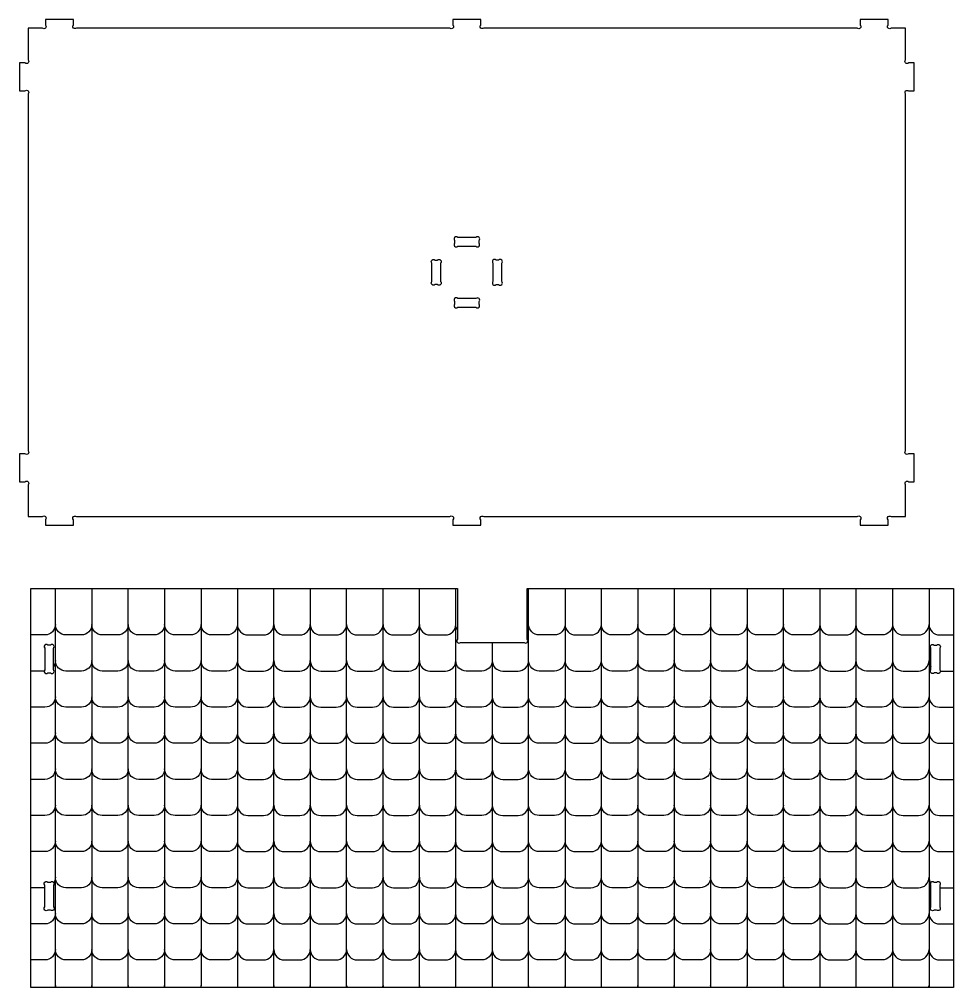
# Model space of a CAD drawing. Extents: x 7134 to 8183, y 163 to 938.
# Drawn here: x 7148.5 to 7470, y 166.4 to 499.4 of the extents above; entities that cross this region are included whole.
import ezdxf

# ---------------------------------------------------------------- set-up
doc = ezdxf.new("R2010")
doc.units = 0
doc.header["$MEASUREMENT"] = 0
doc.layers.add('LAYER1', color=18, linetype='CONTINUOUS')

msp = doc.modelspace()

# ---------------------------------------------------------------- linework, layer by layer
at = {"layer": 'LAYER1'}
for points in [[(7307.3, 325.35), (7307.3, 327.29, -1), (7308.36, 328.35), (7436.8, 328.35, -1), (7437.86, 327.29), (7437.86, 325.35), (7447.46, 325.35), (7447.46, 327.29, -1), (7448.52, 328.35), (7453.46, 328.35), (7453.46, 339.29, -1), (7454.52, 340.35), (7456.46, 340.35), (7456.46, 349.95), (7454.52, 349.95, -1), (7453.46, 351.01), (7453.46, 473.69, -1), (7454.52, 474.75), (7456.46, 474.75), (7456.46, 484.35), (7454.52, 484.35, -1), (7453.46, 485.41), (7453.46, 496.35), (7448.52, 496.35, -1), (7447.46, 497.41), (7447.46, 499.35), (7437.86, 499.35), (7437.86, 497.41, -1), (7436.8, 496.35), (7308.36, 496.35, -1), (7307.3, 497.41), (7307.3, 499.35), (7297.7, 499.35), (7297.7, 497.41, -1), (7296.64, 496.35), (7168.2, 496.35, -1), (7167.14, 497.41), (7167.14, 499.35), (7157.54, 499.35), (7157.54, 497.41, -1), (7156.48, 496.35), (7151.54, 496.35), (7151.54, 485.41, -1), (7150.48, 484.35), (7148.54, 484.35), (7148.54, 474.75), (7150.48, 474.75, -1), (7151.54, 473.69), (7151.54, 351.01, -1), (7150.48, 349.95), (7148.54, 349.95), (7148.54, 340.35), (7150.48, 340.35, -1), (7151.54, 339.29), (7151.54, 328.35), (7156.48, 328.35, -1), (7157.54, 327.29), (7157.54, 325.35), (7167.14, 325.35), (7167.14, 327.29, -1), (7168.2, 328.35), (7296.64, 328.35, -1), (7297.7, 327.29), (7297.7, 325.35)], [(7299.36, 421.35), (7305.64, 421.35, 1), (7306.7, 422.41), (7306.7, 423.29, 1), (7305.64, 424.35), (7299.36, 424.35, 1), (7298.3, 423.29), (7298.3, 422.41, 1)], [(7293.5, 415.49), (7293.5, 409.21, -1), (7292.44, 408.15), (7291.56, 408.15, -1), (7290.5, 409.21), (7290.5, 415.49, -1), (7291.56, 416.55), (7292.44, 416.55, -1)], [(7311.5, 415.49), (7311.5, 409.21, 1), (7312.56, 408.15), (7313.44, 408.15, 1), (7314.5, 409.21), (7314.5, 415.49, 1), (7313.44, 416.55), (7312.56, 416.55, 1)], [(7305.64, 403.35), (7299.36, 403.35, 1), (7298.3, 402.29), (7298.3, 401.41, 1), (7299.36, 400.35), (7305.64, 400.35, 1), (7306.7, 401.41), (7306.7, 402.29, 1)], [(7152.48, 303.67), (7299.24, 303.67), (7299.24, 286.14, 1), (7300.3, 285.08), (7322.18, 285.08, 1), (7323.24, 286.14), (7323.24, 303.67), (7470, 303.67), (7470, 166.36), (7152.48, 166.36)], [(7157.28, 283.12), (7157.28, 275.64, 1), (7158.34, 274.58), (7159.22, 274.58, 1), (7160.28, 275.64), (7160.28, 283.12, 1), (7159.22, 284.18), (7158.34, 284.18, 1)], [(7465.2, 283.12), (7465.2, 275.64, -1), (7464.14, 274.58), (7463.26, 274.58, -1), (7462.2, 275.64), (7462.2, 283.12, -1), (7463.26, 284.18), (7464.14, 284.18, -1)], [(7160.28, 201.59), (7160.28, 194.11, -1), (7159.22, 193.05), (7158.34, 193.05, -1), (7157.28, 194.11), (7157.28, 201.59, -1), (7158.34, 202.65), (7159.22, 202.65, -1)], [(7465.2, 201.59), (7465.2, 194.11, -1), (7464.14, 193.05), (7463.26, 193.05, -1), (7462.2, 194.11), (7462.2, 201.59, -1), (7463.26, 202.65), (7464.14, 202.65, -1)]]:
    msp.add_lwpolyline(points, format="xyb", close=True, dxfattribs=at)
for points in [[(7161.02, 166.36, -0.047899), (7160.95, 167.05), (7160.95, 303.67)], [(7173.48, 303.67), (7173.48, 167.05, -0.047899), (7173.41, 166.36)], [(7186.07, 166.36, -0.047899), (7186, 167.05), (7186, 303.67)], [(7198.52, 303.67), (7198.52, 167.05, -0.047899), (7198.46, 166.36)], [(7211.05, 303.67), (7211.05, 167.05, -0.047899), (7210.98, 166.36)], [(7223.57, 303.67), (7223.57, 167.05, -0.047899), (7223.5, 166.36)], [(7236.03, 166.36, 0.047899), (7236.09, 167.05), (7236.09, 303.67)], [(7248.62, 303.67), (7248.62, 167.05, 0.047899), (7248.68, 166.36)], [(7261.08, 166.36, 0.047899), (7261.14, 167.05), (7261.14, 303.67)], [(7273.6, 166.36, 0.047899), (7273.67, 167.05), (7273.67, 303.67)], [(7286.12, 166.36, 0.047899), (7286.19, 167.05), (7286.19, 303.67)], [(7298.78, 166.36, -0.047899), (7298.71, 167.05), (7298.71, 303.67)], [(7323.69, 166.36, 0.047899), (7323.76, 167.05), (7323.76, 303.67)], [(7336.28, 303.67), (7336.28, 167.05, 0.047899), (7336.35, 166.36)], [(7348.74, 166.36, 0.047899), (7348.81, 167.05), (7348.81, 303.67)], [(7361.33, 303.67), (7361.33, 167.05, -0.047899), (7361.27, 166.36)], [(7373.86, 303.67), (7373.86, 167.05, -0.047899), (7373.79, 166.36)], [(7386.38, 303.67), (7386.38, 167.05, -0.047899), (7386.31, 166.36)], [(7398.9, 303.67), (7398.9, 167.05, -0.047899), (7398.84, 166.36)], [(7411.49, 166.36, -0.047899), (7411.43, 167.05), (7411.43, 303.67)], [(7423.95, 303.67), (7423.95, 167.05, -0.047899), (7423.89, 166.36)], [(7436.41, 166.36, 0.047899), (7436.47, 167.05), (7436.47, 303.67)], [(7449, 303.67), (7449, 167.05, 0.047899), (7449.06, 166.36)], [(7461.52, 303.67), (7461.52, 167.05, 0.047899), (7461.59, 166.36)], [(7160.95, 291.25, -0.414214), (7157.35, 287.65), (7152.48, 287.65)], [(7173.48, 291.25, -0.414214), (7169.88, 287.65), (7164.55, 287.65, -0.414214), (7160.95, 291.25)], [(7186, 291.25, -0.414214), (7182.4, 287.65), (7177.08, 287.65, -0.414214), (7173.48, 291.25)], [(7198.52, 291.25, -0.414214), (7194.92, 287.65), (7189.6, 287.65, -0.414214), (7186, 291.25)], [(7211.05, 291.25, -0.414214), (7207.45, 287.65), (7202.12, 287.65, -0.414214), (7198.52, 291.25)], [(7223.57, 291.25, -0.414214), (7219.97, 287.65), (7214.65, 287.65, -0.414214), (7211.05, 291.25)], [(7223.57, 291.25, 0.414214), (7227.17, 287.65), (7232.49, 287.65, 0.414214), (7236.09, 291.25)], [(7236.09, 291.25, 0.414214), (7239.69, 287.65), (7245.02, 287.65, 0.414214), (7248.62, 291.25)], [(7248.62, 291.25, 0.414214), (7252.22, 287.65), (7257.54, 287.65, 0.414214), (7261.14, 291.25)], [(7261.14, 291.25, 0.414214), (7264.74, 287.65), (7270.07, 287.65, 0.414214), (7273.67, 291.25)], [(7273.67, 291.25, 0.414214), (7277.27, 287.65), (7282.59, 287.65, 0.414214), (7286.19, 291.25)], [(7286.19, 291.25, 0.414214), (7289.79, 287.65), (7295.11, 287.65, 0.414214), (7298.71, 291.25)], [(7299.24, 289.38, -0.137402), (7298.71, 291.25)], [(7323.24, 289.38, 0.137402), (7323.76, 291.25)], [(7336.28, 291.25, -0.414214), (7332.68, 287.65), (7327.36, 287.65, -0.414214), (7323.76, 291.25)], [(7336.28, 291.25, 0.414214), (7339.88, 287.65), (7345.21, 287.65, 0.414214), (7348.81, 291.25)], [(7361.33, 291.25, -0.414214), (7357.73, 287.65), (7352.41, 287.65, -0.414214), (7348.81, 291.25)], [(7373.86, 291.25, -0.414214), (7370.26, 287.65), (7364.93, 287.65, -0.414214), (7361.33, 291.25)], [(7386.38, 291.25, -0.414214), (7382.78, 287.65), (7377.46, 287.65, -0.414214), (7373.86, 291.25)], [(7398.9, 291.25, -0.414214), (7395.3, 287.65), (7389.98, 287.65, -0.414214), (7386.38, 291.25)], [(7411.43, 291.25, -0.414214), (7407.83, 287.65), (7402.5, 287.65, -0.414214), (7398.9, 291.25)], [(7423.95, 291.25, -0.414214), (7420.35, 287.65), (7415.03, 287.65, -0.414214), (7411.43, 291.25)], [(7423.95, 291.25, 0.414214), (7427.55, 287.65), (7432.87, 287.65, 0.414214), (7436.47, 291.25)], [(7449, 291.25, -0.414214), (7445.4, 287.65), (7440.07, 287.65, -0.414214), (7436.47, 291.25)], [(7449, 291.25, 0.414214), (7452.6, 287.65), (7457.92, 287.65, 0.414214), (7461.52, 291.25)], [(7461.52, 291.25, 0.414214), (7465.12, 287.65), (7470, 287.65)], [(7311.24, 285.08), (7311.24, 167.05, 0.047899), (7311.3, 166.36)], [(7160.95, 278.83, -0.156846), (7160.28, 276.73)], [(7173.48, 278.83, -0.414214), (7169.88, 275.23), (7164.55, 275.23, -0.414214), (7160.95, 278.83)], [(7186, 278.83, -0.414214), (7182.4, 275.23), (7177.08, 275.23, -0.414214), (7173.48, 278.83)], [(7198.52, 278.83, -0.414214), (7194.92, 275.23), (7189.6, 275.23, -0.414214), (7186, 278.83)], [(7211.05, 278.83, -0.414214), (7207.45, 275.23), (7202.12, 275.23, -0.414214), (7198.52, 278.83)], [(7223.57, 278.83, -0.414214), (7219.97, 275.23), (7214.65, 275.23, -0.414214), (7211.05, 278.83)], [(7223.57, 278.83, 0.414214), (7227.17, 275.23), (7232.49, 275.23, 0.414214), (7236.09, 278.83)], [(7236.09, 278.83, 0.414214), (7239.69, 275.23), (7245.02, 275.23, 0.414214), (7248.62, 278.83)], [(7248.62, 278.83, 0.414214), (7252.22, 275.23), (7257.54, 275.23, 0.414214), (7261.14, 278.83)], [(7261.14, 278.83, 0.414214), (7264.74, 275.23), (7270.07, 275.23, 0.414214), (7273.67, 278.83)], [(7273.67, 278.83, 0.414214), (7277.27, 275.23), (7282.59, 275.23, 0.414214), (7286.19, 278.83)], [(7286.19, 278.83, 0.414214), (7289.79, 275.23), (7295.11, 275.23, 0.414214), (7298.71, 278.83)], [(7311.24, 278.83, -0.414214), (7307.64, 275.23), (7302.31, 275.23, -0.414214), (7298.71, 278.83)], [(7311.24, 278.83, 0.414214), (7314.84, 275.23), (7320.16, 275.23, 0.414214), (7323.76, 278.83)], [(7336.28, 278.83, -0.414214), (7332.68, 275.23), (7327.36, 275.23, -0.414214), (7323.76, 278.83)], [(7336.28, 278.83, 0.414214), (7339.88, 275.23), (7345.21, 275.23, 0.414214), (7348.81, 278.83)], [(7361.33, 278.83, -0.414214), (7357.73, 275.23), (7352.41, 275.23, -0.414214), (7348.81, 278.83)], [(7373.86, 278.83, -0.414214), (7370.26, 275.23), (7364.93, 275.23, -0.414214), (7361.33, 278.83)], [(7386.38, 278.83, -0.414214), (7382.78, 275.23), (7377.46, 275.23, -0.414214), (7373.86, 278.83)], [(7398.9, 278.83, -0.414214), (7395.3, 275.23), (7389.98, 275.23, -0.414214), (7386.38, 278.83)], [(7411.43, 278.83, -0.414214), (7407.83, 275.23), (7402.5, 275.23, -0.414214), (7398.9, 278.83)], [(7423.95, 278.83, -0.414214), (7420.35, 275.23), (7415.03, 275.23, -0.414214), (7411.43, 278.83)], [(7423.95, 278.83, 0.414214), (7427.55, 275.23), (7432.87, 275.23, 0.414214), (7436.47, 278.83)], [(7449, 278.83, -0.414214), (7445.4, 275.23), (7440.07, 275.23, -0.414214), (7436.47, 278.83)], [(7449, 278.83, 0.414214), (7452.6, 275.23), (7457.92, 275.23, 0.414214), (7461.52, 278.83)], [(7461.52, 278.83, 0.156846), (7462.2, 276.73)], [(7160.95, 266.41, -0.414214), (7157.35, 262.81), (7152.48, 262.81)], [(7173.48, 266.41, -0.414214), (7169.88, 262.81), (7164.55, 262.81, -0.414214), (7160.95, 266.41)], [(7186, 266.41, -0.414214), (7182.4, 262.81), (7177.08, 262.81, -0.414214), (7173.48, 266.41)], [(7198.52, 266.41, -0.414214), (7194.92, 262.81), (7189.6, 262.81, -0.414214), (7186, 266.41)], [(7211.05, 266.41, -0.414214), (7207.45, 262.81), (7202.12, 262.81, -0.414214), (7198.52, 266.41)], [(7223.57, 266.41, -0.414214), (7219.97, 262.81), (7214.65, 262.81, -0.414214), (7211.05, 266.41)], [(7223.57, 266.41, 0.414214), (7227.17, 262.81), (7232.49, 262.81, 0.414214), (7236.09, 266.41)], [(7236.09, 266.41, 0.414214), (7239.69, 262.81), (7245.02, 262.81, 0.414214), (7248.62, 266.41)], [(7248.62, 266.41, 0.414214), (7252.22, 262.81), (7257.54, 262.81, 0.414214), (7261.14, 266.41)], [(7261.14, 266.41, 0.414214), (7264.74, 262.81), (7270.07, 262.81, 0.414214), (7273.67, 266.41)], [(7273.67, 266.41, 0.414214), (7277.27, 262.81), (7282.59, 262.81, 0.414214), (7286.19, 266.41)], [(7286.19, 266.41, 0.414214), (7289.79, 262.81), (7295.11, 262.81, 0.414214), (7298.71, 266.41)], [(7311.24, 266.41, -0.414214), (7307.64, 262.81), (7302.31, 262.81, -0.414214), (7298.71, 266.41)], [(7311.24, 266.41, 0.414214), (7314.84, 262.81), (7320.16, 262.81, 0.414214), (7323.76, 266.41)], [(7336.28, 266.41, -0.414214), (7332.68, 262.81), (7327.36, 262.81, -0.414214), (7323.76, 266.41)], [(7336.28, 266.41, 0.414214), (7339.88, 262.81), (7345.21, 262.81, 0.414214), (7348.81, 266.41)], [(7361.33, 266.41, -0.414214), (7357.73, 262.81), (7352.41, 262.81, -0.414214), (7348.81, 266.41)], [(7373.86, 266.41, -0.414214), (7370.26, 262.81), (7364.93, 262.81, -0.414214), (7361.33, 266.41)], [(7386.38, 266.41, -0.414214), (7382.78, 262.81), (7377.46, 262.81, -0.414214), (7373.86, 266.41)], [(7398.9, 266.41, -0.414214), (7395.3, 262.81), (7389.98, 262.81, -0.414214), (7386.38, 266.41)], [(7411.43, 266.41, -0.414214), (7407.83, 262.81), (7402.5, 262.81, -0.414214), (7398.9, 266.41)], [(7423.95, 266.41, -0.414214), (7420.35, 262.81), (7415.03, 262.81, -0.414214), (7411.43, 266.41)], [(7423.95, 266.41, 0.414214), (7427.55, 262.81), (7432.87, 262.81, 0.414214), (7436.47, 266.41)], [(7449, 266.41, -0.414214), (7445.4, 262.81), (7440.07, 262.81, -0.414214), (7436.47, 266.41)], [(7449, 266.41, 0.414214), (7452.6, 262.81), (7457.92, 262.81, 0.414214), (7461.52, 266.41)], [(7461.52, 266.41, 0.414214), (7465.12, 262.81), (7470, 262.81)], [(7160.95, 253.99, -0.414214), (7157.35, 250.39), (7152.48, 250.39)], [(7173.48, 253.99, -0.414214), (7169.88, 250.39), (7164.55, 250.39, -0.414214), (7160.95, 253.99)], [(7186, 253.99, -0.414214), (7182.4, 250.39), (7177.08, 250.39, -0.414214), (7173.48, 253.99)], [(7198.52, 253.99, -0.414214), (7194.92, 250.39), (7189.6, 250.39, -0.414214), (7186, 253.99)], [(7211.05, 253.99, -0.414214), (7207.45, 250.39), (7202.12, 250.39, -0.414214), (7198.52, 253.99)], [(7223.57, 253.99, -0.414214), (7219.97, 250.39), (7214.65, 250.39, -0.414214), (7211.05, 253.99)], [(7223.57, 253.99, 0.414214), (7227.17, 250.39), (7232.49, 250.39, 0.414214), (7236.09, 253.99)], [(7236.09, 253.99, 0.414214), (7239.69, 250.39), (7245.02, 250.39, 0.414214), (7248.62, 253.99)], [(7248.62, 253.99, 0.414214), (7252.22, 250.39), (7257.54, 250.39, 0.414214), (7261.14, 253.99)], [(7261.14, 253.99, 0.414214), (7264.74, 250.39), (7270.07, 250.39, 0.414214), (7273.67, 253.99)], [(7273.67, 253.99, 0.414214), (7277.27, 250.39), (7282.59, 250.39, 0.414214), (7286.19, 253.99)], [(7286.19, 253.99, 0.414214), (7289.79, 250.39), (7295.11, 250.39, 0.414214), (7298.71, 253.99)], [(7311.24, 253.99, -0.414214), (7307.64, 250.39), (7302.31, 250.39, -0.414214), (7298.71, 253.99)], [(7311.24, 253.99, 0.414214), (7314.84, 250.39), (7320.16, 250.39, 0.414214), (7323.76, 253.99)], [(7336.28, 253.99, -0.414214), (7332.68, 250.39), (7327.36, 250.39, -0.414214), (7323.76, 253.99)], [(7336.28, 253.99, 0.414214), (7339.88, 250.39), (7345.21, 250.39, 0.414214), (7348.81, 253.99)], [(7361.33, 253.99, -0.414214), (7357.73, 250.39), (7352.41, 250.39, -0.414214), (7348.81, 253.99)], [(7373.86, 253.99, -0.414214), (7370.26, 250.39), (7364.93, 250.39, -0.414214), (7361.33, 253.99)], [(7386.38, 253.99, -0.414214), (7382.78, 250.39), (7377.46, 250.39, -0.414214), (7373.86, 253.99)], [(7398.9, 253.99, -0.414214), (7395.3, 250.39), (7389.98, 250.39, -0.414214), (7386.38, 253.99)], [(7411.43, 253.99, -0.414214), (7407.83, 250.39), (7402.5, 250.39, -0.414214), (7398.9, 253.99)], [(7423.95, 253.99, -0.414214), (7420.35, 250.39), (7415.03, 250.39, -0.414214), (7411.43, 253.99)], [(7423.95, 253.99, 0.414214), (7427.55, 250.39), (7432.87, 250.39, 0.414214), (7436.47, 253.99)], [(7449, 253.99, -0.414214), (7445.4, 250.39), (7440.07, 250.39, -0.414214), (7436.47, 253.99)], [(7449, 253.99, 0.414214), (7452.6, 250.39), (7457.92, 250.39, 0.414214), (7461.52, 253.99)], [(7461.52, 253.99, 0.414214), (7465.12, 250.39), (7470, 250.39)], [(7160.95, 241.57, -0.414214), (7157.35, 237.97), (7152.48, 237.97)], [(7173.48, 241.57, -0.414214), (7169.88, 237.97), (7164.55, 237.97, -0.414214), (7160.95, 241.57)], [(7186, 241.57, -0.414214), (7182.4, 237.97), (7177.08, 237.97, -0.414214), (7173.48, 241.57)], [(7198.52, 241.57, -0.414214), (7194.92, 237.97), (7189.6, 237.97, -0.414214), (7186, 241.57)], [(7211.05, 241.57, -0.414214), (7207.45, 237.97), (7202.12, 237.97, -0.414214), (7198.52, 241.57)], [(7223.57, 241.57, -0.414214), (7219.97, 237.97), (7214.65, 237.97, -0.414214), (7211.05, 241.57)], [(7223.57, 241.57, 0.414214), (7227.17, 237.97), (7232.49, 237.97, 0.414214), (7236.09, 241.57)], [(7236.09, 241.57, 0.414214), (7239.69, 237.97), (7245.02, 237.97, 0.414214), (7248.62, 241.57)], [(7248.62, 241.57, 0.414214), (7252.22, 237.97), (7257.54, 237.97, 0.414214), (7261.14, 241.57)], [(7261.14, 241.57, 0.414214), (7264.74, 237.97), (7270.07, 237.97, 0.414214), (7273.67, 241.57)], [(7273.67, 241.57, 0.414214), (7277.27, 237.97), (7282.59, 237.97, 0.414214), (7286.19, 241.57)], [(7286.19, 241.57, 0.414214), (7289.79, 237.97), (7295.11, 237.97, 0.414214), (7298.71, 241.57)], [(7311.24, 241.57, -0.414214), (7307.64, 237.97), (7302.31, 237.97, -0.414214), (7298.71, 241.57)], [(7311.24, 241.57, 0.414214), (7314.84, 237.97), (7320.16, 237.97, 0.414214), (7323.76, 241.57)], [(7336.28, 241.57, -0.414214), (7332.68, 237.97), (7327.36, 237.97, -0.414214), (7323.76, 241.57)], [(7336.28, 241.57, 0.414214), (7339.88, 237.97), (7345.21, 237.97, 0.414214), (7348.81, 241.57)], [(7361.33, 241.57, -0.414214), (7357.73, 237.97), (7352.41, 237.97, -0.414214), (7348.81, 241.57)], [(7373.86, 241.57, -0.414214), (7370.26, 237.97), (7364.93, 237.97, -0.414214), (7361.33, 241.57)], [(7386.38, 241.57, -0.414214), (7382.78, 237.97), (7377.46, 237.97, -0.414214), (7373.86, 241.57)], [(7398.9, 241.57, -0.414214), (7395.3, 237.97), (7389.98, 237.97, -0.414214), (7386.38, 241.57)], [(7411.43, 241.57, -0.414214), (7407.83, 237.97), (7402.5, 237.97, -0.414214), (7398.9, 241.57)], [(7423.95, 241.57, -0.414214), (7420.35, 237.97), (7415.03, 237.97, -0.414214), (7411.43, 241.57)], [(7423.95, 241.57, 0.414214), (7427.55, 237.97), (7432.87, 237.97, 0.414214), (7436.47, 241.57)], [(7449, 241.57, -0.414214), (7445.4, 237.97), (7440.07, 237.97, -0.414214), (7436.47, 241.57)], [(7449, 241.57, 0.414214), (7452.6, 237.97), (7457.92, 237.97, 0.414214), (7461.52, 241.57)], [(7461.52, 241.57, 0.414214), (7465.12, 237.97), (7470, 237.97)], [(7160.95, 229.15, -0.414214), (7157.35, 225.55), (7152.48, 225.55)], [(7173.48, 229.15, -0.414214), (7169.88, 225.55), (7164.55, 225.55, -0.414214), (7160.95, 229.15)], [(7186, 229.15, -0.414214), (7182.4, 225.55), (7177.08, 225.55, -0.414214), (7173.48, 229.15)], [(7198.52, 229.15, -0.414214), (7194.92, 225.55), (7189.6, 225.55, -0.414214), (7186, 229.15)], [(7211.05, 229.15, -0.414214), (7207.45, 225.55), (7202.12, 225.55, -0.414214), (7198.52, 229.15)], [(7223.57, 229.15, -0.414214), (7219.97, 225.55), (7214.65, 225.55, -0.414214), (7211.05, 229.15)], [(7223.57, 229.15, 0.414214), (7227.17, 225.55), (7232.49, 225.55, 0.414214), (7236.09, 229.15)], [(7236.09, 229.15, 0.414214), (7239.69, 225.55), (7245.02, 225.55, 0.414214), (7248.62, 229.15)], [(7248.62, 229.15, 0.414214), (7252.22, 225.55), (7257.54, 225.55, 0.414214), (7261.14, 229.15)], [(7261.14, 229.15, 0.414214), (7264.74, 225.55), (7270.07, 225.55, 0.414214), (7273.67, 229.15)], [(7273.67, 229.15, 0.414214), (7277.27, 225.55), (7282.59, 225.55, 0.414214), (7286.19, 229.15)], [(7286.19, 229.15, 0.414214), (7289.79, 225.55), (7295.11, 225.55, 0.414214), (7298.71, 229.15)], [(7311.24, 229.15, -0.414214), (7307.64, 225.55), (7302.31, 225.55, -0.414214), (7298.71, 229.15)], [(7311.24, 229.15, 0.414214), (7314.84, 225.55), (7320.16, 225.55, 0.414214), (7323.76, 229.15)], [(7336.28, 229.15, -0.414214), (7332.68, 225.55), (7327.36, 225.55, -0.414214), (7323.76, 229.15)], [(7336.28, 229.15, 0.414214), (7339.88, 225.55), (7345.21, 225.55, 0.414214), (7348.81, 229.15)], [(7361.33, 229.15, -0.414214), (7357.73, 225.55), (7352.41, 225.55, -0.414214), (7348.81, 229.15)], [(7373.86, 229.15, -0.414214), (7370.26, 225.55), (7364.93, 225.55, -0.414214), (7361.33, 229.15)], [(7386.38, 229.15, -0.414214), (7382.78, 225.55), (7377.46, 225.55, -0.414214), (7373.86, 229.15)], [(7398.9, 229.15, -0.414214), (7395.3, 225.55), (7389.98, 225.55, -0.414214), (7386.38, 229.15)], [(7411.43, 229.15, -0.414214), (7407.83, 225.55), (7402.5, 225.55, -0.414214), (7398.9, 229.15)], [(7423.95, 229.15, -0.414214), (7420.35, 225.55), (7415.03, 225.55, -0.414214), (7411.43, 229.15)], [(7423.95, 229.15, 0.414214), (7427.55, 225.55), (7432.87, 225.55, 0.414214), (7436.47, 229.15)], [(7449, 229.15, -0.414214), (7445.4, 225.55), (7440.07, 225.55, -0.414214), (7436.47, 229.15)], [(7449, 229.15, 0.414214), (7452.6, 225.55), (7457.92, 225.55, 0.414214), (7461.52, 229.15)], [(7461.52, 229.15, 0.414214), (7465.12, 225.55), (7470, 225.55)], [(7160.95, 216.73, -0.414214), (7157.35, 213.13), (7152.48, 213.13)], [(7173.48, 216.73, -0.414214), (7169.88, 213.13), (7164.55, 213.13, -0.414214), (7160.95, 216.73)], [(7186, 216.73, -0.414214), (7182.4, 213.13), (7177.08, 213.13, -0.414214), (7173.48, 216.73)], [(7198.52, 216.73, -0.414214), (7194.92, 213.13), (7189.6, 213.13, -0.414214), (7186, 216.73)], [(7211.05, 216.73, -0.414214), (7207.45, 213.13), (7202.12, 213.13, -0.414214), (7198.52, 216.73)], [(7223.57, 216.73, -0.414214), (7219.97, 213.13), (7214.65, 213.13, -0.414214), (7211.05, 216.73)], [(7223.57, 216.73, 0.414214), (7227.17, 213.13), (7232.49, 213.13, 0.414214), (7236.09, 216.73)], [(7236.09, 216.73, 0.414214), (7239.69, 213.13), (7245.02, 213.13, 0.414214), (7248.62, 216.73)], [(7248.62, 216.73, 0.414214), (7252.22, 213.13), (7257.54, 213.13, 0.414214), (7261.14, 216.73)], [(7261.14, 216.73, 0.414214), (7264.74, 213.13), (7270.07, 213.13, 0.414214), (7273.67, 216.73)], [(7273.67, 216.73, 0.414214), (7277.27, 213.13), (7282.59, 213.13, 0.414214), (7286.19, 216.73)], [(7286.19, 216.73, 0.414214), (7289.79, 213.13), (7295.11, 213.13, 0.414214), (7298.71, 216.73)], [(7311.24, 216.73, -0.414214), (7307.64, 213.13), (7302.31, 213.13, -0.414214), (7298.71, 216.73)], [(7311.24, 216.73, 0.414214), (7314.84, 213.13), (7320.16, 213.13, 0.414214), (7323.76, 216.73)], [(7336.28, 216.73, -0.414214), (7332.68, 213.13), (7327.36, 213.13, -0.414214), (7323.76, 216.73)], [(7336.28, 216.73, 0.414214), (7339.88, 213.13), (7345.21, 213.13, 0.414214), (7348.81, 216.73)], [(7361.33, 216.73, -0.414214), (7357.73, 213.13), (7352.41, 213.13, -0.414214), (7348.81, 216.73)], [(7373.86, 216.73, -0.414214), (7370.26, 213.13), (7364.93, 213.13, -0.414214), (7361.33, 216.73)], [(7386.38, 216.73, -0.414214), (7382.78, 213.13), (7377.46, 213.13, -0.414214), (7373.86, 216.73)], [(7398.9, 216.73, -0.414214), (7395.3, 213.13), (7389.98, 213.13, -0.414214), (7386.38, 216.73)], [(7411.43, 216.73, -0.414214), (7407.83, 213.13), (7402.5, 213.13, -0.414214), (7398.9, 216.73)], [(7423.95, 216.73, -0.414214), (7420.35, 213.13), (7415.03, 213.13, -0.414214), (7411.43, 216.73)], [(7423.95, 216.73, 0.414214), (7427.55, 213.13), (7432.87, 213.13, 0.414214), (7436.47, 216.73)], [(7449, 216.73, -0.414214), (7445.4, 213.13), (7440.07, 213.13, -0.414214), (7436.47, 216.73)], [(7449, 216.73, 0.414214), (7452.6, 213.13), (7457.92, 213.13, 0.414214), (7461.52, 216.73)], [(7461.52, 216.73, 0.414214), (7465.12, 213.13), (7470, 213.13)], [(7160.95, 204.31, -0.156846), (7160.28, 202.21)], [(7173.48, 204.31, -0.414214), (7169.88, 200.71), (7164.55, 200.71, -0.414214), (7160.95, 204.31)], [(7186, 204.31, -0.414214), (7182.4, 200.71), (7177.08, 200.71, -0.414214), (7173.48, 204.31)], [(7198.52, 204.31, -0.414214), (7194.92, 200.71), (7189.6, 200.71, -0.414214), (7186, 204.31)], [(7211.05, 204.31, -0.414214), (7207.45, 200.71), (7202.12, 200.71, -0.414214), (7198.52, 204.31)], [(7223.57, 204.31, -0.414214), (7219.97, 200.71), (7214.65, 200.71, -0.414214), (7211.05, 204.31)], [(7223.57, 204.31, 0.414214), (7227.17, 200.71), (7232.49, 200.71, 0.414214), (7236.09, 204.31)], [(7236.09, 204.31, 0.414214), (7239.69, 200.71), (7245.02, 200.71, 0.414214), (7248.62, 204.31)], [(7248.62, 204.31, 0.414214), (7252.22, 200.71), (7257.54, 200.71, 0.414214), (7261.14, 204.31)], [(7261.14, 204.31, 0.414214), (7264.74, 200.71), (7270.07, 200.71, 0.414214), (7273.67, 204.31)], [(7273.67, 204.31, 0.414214), (7277.27, 200.71), (7282.59, 200.71, 0.414214), (7286.19, 204.31)], [(7286.19, 204.31, 0.414214), (7289.79, 200.71), (7295.11, 200.71, 0.414214), (7298.71, 204.31)], [(7311.24, 204.31, -0.414214), (7307.64, 200.71), (7302.31, 200.71, -0.414214), (7298.71, 204.31)], [(7311.24, 204.31, 0.414214), (7314.84, 200.71), (7320.16, 200.71, 0.414214), (7323.76, 204.31)], [(7336.28, 204.31, -0.414214), (7332.68, 200.71), (7327.36, 200.71, -0.414214), (7323.76, 204.31)], [(7336.28, 204.31, 0.414214), (7339.88, 200.71), (7345.21, 200.71, 0.414214), (7348.81, 204.31)], [(7361.33, 204.31, -0.414214), (7357.73, 200.71), (7352.41, 200.71, -0.414214), (7348.81, 204.31)], [(7373.86, 204.31, -0.414214), (7370.26, 200.71), (7364.93, 200.71, -0.414214), (7361.33, 204.31)], [(7386.38, 204.31, -0.414214), (7382.78, 200.71), (7377.46, 200.71, -0.414214), (7373.86, 204.31)], [(7398.9, 204.31, -0.414214), (7395.3, 200.71), (7389.98, 200.71, -0.414214), (7386.38, 204.31)], [(7411.43, 204.31, -0.414214), (7407.83, 200.71), (7402.5, 200.71, -0.414214), (7398.9, 204.31)], [(7423.95, 204.31, -0.414214), (7420.35, 200.71), (7415.03, 200.71, -0.414214), (7411.43, 204.31)], [(7423.95, 204.31, 0.414214), (7427.55, 200.71), (7432.87, 200.71, 0.414214), (7436.47, 204.31)], [(7449, 204.31, -0.414214), (7445.4, 200.71), (7440.07, 200.71, -0.414214), (7436.47, 204.31)], [(7449, 204.31, 0.414214), (7452.6, 200.71), (7457.92, 200.71, 0.414214), (7461.52, 204.31)], [(7461.52, 204.31, 0.156846), (7462.2, 202.21)], [(7160.95, 191.89, -0.414214), (7157.35, 188.29), (7152.48, 188.29)], [(7173.48, 191.89, -0.414214), (7169.88, 188.29), (7164.55, 188.29, -0.414214), (7160.95, 191.89)], [(7186, 191.89, -0.414214), (7182.4, 188.29), (7177.08, 188.29, -0.414214), (7173.48, 191.89)], [(7198.52, 191.89, -0.414214), (7194.92, 188.29), (7189.6, 188.29, -0.414214), (7186, 191.89)], [(7211.05, 191.89, -0.414214), (7207.45, 188.29), (7202.12, 188.29, -0.414214), (7198.52, 191.89)], [(7223.57, 191.89, -0.414214), (7219.97, 188.29), (7214.65, 188.29, -0.414214), (7211.05, 191.89)], [(7223.57, 191.89, 0.414214), (7227.17, 188.29), (7232.49, 188.29, 0.414214), (7236.09, 191.89)], [(7236.09, 191.89, 0.414214), (7239.69, 188.29), (7245.02, 188.29, 0.414214), (7248.62, 191.89)], [(7248.62, 191.89, 0.414214), (7252.22, 188.29), (7257.54, 188.29, 0.414214), (7261.14, 191.89)], [(7261.14, 191.89, 0.414214), (7264.74, 188.29), (7270.07, 188.29, 0.414214), (7273.67, 191.89)], [(7273.67, 191.89, 0.414214), (7277.27, 188.29), (7282.59, 188.29, 0.414214), (7286.19, 191.89)], [(7286.19, 191.89, 0.414214), (7289.79, 188.29), (7295.11, 188.29, 0.414214), (7298.71, 191.89)], [(7311.24, 191.89, -0.414214), (7307.64, 188.29), (7302.31, 188.29, -0.414214), (7298.71, 191.89)], [(7311.24, 191.89, 0.414214), (7314.84, 188.29), (7320.16, 188.29, 0.414214), (7323.76, 191.89)], [(7336.28, 191.89, -0.414214), (7332.68, 188.29), (7327.36, 188.29, -0.414214), (7323.76, 191.89)], [(7336.28, 191.89, 0.414214), (7339.88, 188.29), (7345.21, 188.29, 0.414214), (7348.81, 191.89)], [(7361.33, 191.89, -0.414214), (7357.73, 188.29), (7352.41, 188.29, -0.414214), (7348.81, 191.89)], [(7373.86, 191.89, -0.414214), (7370.26, 188.29), (7364.93, 188.29, -0.414214), (7361.33, 191.89)], [(7386.38, 191.89, -0.414214), (7382.78, 188.29), (7377.46, 188.29, -0.414214), (7373.86, 191.89)], [(7398.9, 191.89, -0.414214), (7395.3, 188.29), (7389.98, 188.29, -0.414214), (7386.38, 191.89)], [(7411.43, 191.89, -0.414214), (7407.83, 188.29), (7402.5, 188.29, -0.414214), (7398.9, 191.89)], [(7423.95, 191.89, -0.414214), (7420.35, 188.29), (7415.03, 188.29, -0.414214), (7411.43, 191.89)], [(7423.95, 191.89, 0.414214), (7427.55, 188.29), (7432.87, 188.29, 0.414214), (7436.47, 191.89)], [(7449, 191.89, -0.414214), (7445.4, 188.29), (7440.07, 188.29, -0.414214), (7436.47, 191.89)], [(7449, 191.89, 0.414214), (7452.6, 188.29), (7457.92, 188.29, 0.414214), (7461.52, 191.89)], [(7461.52, 191.89, 0.414214), (7465.12, 188.29), (7470, 188.29)], [(7160.95, 179.47, -0.414214), (7157.35, 175.87), (7152.48, 175.87)], [(7173.48, 179.47, -0.414214), (7169.88, 175.87), (7164.55, 175.87, -0.414214), (7160.95, 179.47)], [(7186, 179.47, -0.414214), (7182.4, 175.87), (7177.08, 175.87, -0.414214), (7173.48, 179.47)], [(7198.52, 179.47, -0.414214), (7194.92, 175.87), (7189.6, 175.87, -0.414214), (7186, 179.47)], [(7211.05, 179.47, -0.414214), (7207.45, 175.87), (7202.12, 175.87, -0.414214), (7198.52, 179.47)], [(7223.57, 179.47, -0.414214), (7219.97, 175.87), (7214.65, 175.87, -0.414214), (7211.05, 179.47)], [(7223.57, 179.47, 0.414214), (7227.17, 175.87), (7232.49, 175.87, 0.414214), (7236.09, 179.47)], [(7236.09, 179.47, 0.414214), (7239.69, 175.87), (7245.02, 175.87, 0.414214), (7248.62, 179.47)], [(7248.62, 179.47, 0.414214), (7252.22, 175.87), (7257.54, 175.87, 0.414214), (7261.14, 179.47)], [(7261.14, 179.47, 0.414214), (7264.74, 175.87), (7270.07, 175.87, 0.414214), (7273.67, 179.47)], [(7273.67, 179.47, 0.414214), (7277.27, 175.87), (7282.59, 175.87, 0.414214), (7286.19, 179.47)], [(7286.19, 179.47, 0.414214), (7289.79, 175.87), (7295.11, 175.87, 0.414214), (7298.71, 179.47)], [(7311.24, 179.47, -0.414214), (7307.64, 175.87), (7302.31, 175.87, -0.414214), (7298.71, 179.47)], [(7311.24, 179.47, 0.414214), (7314.84, 175.87), (7320.16, 175.87, 0.414214), (7323.76, 179.47)], [(7336.28, 179.47, -0.414214), (7332.68, 175.87), (7327.36, 175.87, -0.414214), (7323.76, 179.47)], [(7336.28, 179.47, 0.414214), (7339.88, 175.87), (7345.21, 175.87, 0.414214), (7348.81, 179.47)], [(7361.33, 179.47, -0.414214), (7357.73, 175.87), (7352.41, 175.87, -0.414214), (7348.81, 179.47)], [(7373.86, 179.47, -0.414214), (7370.26, 175.87), (7364.93, 175.87, -0.414214), (7361.33, 179.47)], [(7386.38, 179.47, -0.414214), (7382.78, 175.87), (7377.46, 175.87, -0.414214), (7373.86, 179.47)], [(7398.9, 179.47, -0.414214), (7395.3, 175.87), (7389.98, 175.87, -0.414214), (7386.38, 179.47)], [(7411.43, 179.47, -0.414214), (7407.83, 175.87), (7402.5, 175.87, -0.414214), (7398.9, 179.47)], [(7423.95, 179.47, -0.414214), (7420.35, 175.87), (7415.03, 175.87, -0.414214), (7411.43, 179.47)], [(7423.95, 179.47, 0.414214), (7427.55, 175.87), (7432.87, 175.87, 0.414214), (7436.47, 179.47)], [(7449, 179.47, -0.414214), (7445.4, 175.87), (7440.07, 175.87, -0.414214), (7436.47, 179.47)], [(7449, 179.47, 0.414214), (7452.6, 175.87), (7457.92, 175.87, 0.414214), (7461.52, 179.47)], [(7461.52, 179.47, 0.414214), (7465.12, 175.87), (7470, 175.87)], [(7160.95, 167.05, -0.047899), (7160.89, 166.36)], [(7173.54, 166.36, -0.047899), (7173.48, 167.05)], [(7186, 167.05, -0.047899), (7185.93, 166.36)], [(7198.59, 166.36, -0.047899), (7198.52, 167.05)], [(7211.11, 166.36, -0.047899), (7211.05, 167.05)], [(7223.57, 167.05, 0.047899), (7223.64, 166.36)], [(7236.09, 167.05, 0.047899), (7236.16, 166.36)], [(7248.55, 166.36, 0.047899), (7248.62, 167.05)], [(7261.14, 167.05, 0.047899), (7261.21, 166.36)], [(7273.67, 167.05, 0.047899), (7273.73, 166.36)], [(7286.19, 167.05, 0.047899), (7286.26, 166.36)], [(7298.65, 166.36, 0.047899), (7298.71, 167.05)], [(7311.24, 167.05, -0.047899), (7311.17, 166.36)], [(7323.83, 166.36, -0.047899), (7323.76, 167.05)], [(7336.28, 167.05, -0.047899), (7336.22, 166.36)], [(7348.87, 166.36, -0.047899), (7348.81, 167.05)], [(7361.4, 166.36, -0.047899), (7361.33, 167.05)], [(7373.92, 166.36, -0.047899), (7373.86, 167.05)], [(7386.45, 166.36, -0.047899), (7386.38, 167.05)], [(7398.97, 166.36, -0.047899), (7398.9, 167.05)], [(7411.43, 167.05, -0.047899), (7411.36, 166.36)], [(7423.95, 167.05, 0.047899), (7424.02, 166.36)], [(7436.54, 166.36, -0.047899), (7436.47, 167.05)], [(7449, 167.05, -0.047899), (7448.93, 166.36)], [(7461.46, 166.36, 0.047899), (7461.52, 167.05)]]:
    msp.add_lwpolyline(points, format="xyb", dxfattribs=at)
for points in [[(7157.28, 275.23), (7152.48, 275.23)], [(7465.41, 275.23), (7470, 275.23)], [(7157.28, 200.71), (7152.48, 200.71)], [(7465.2, 200.71), (7470, 200.71)]]:
    msp.add_lwpolyline(points, dxfattribs=at)

doc.saveas('drawing.dxf')
